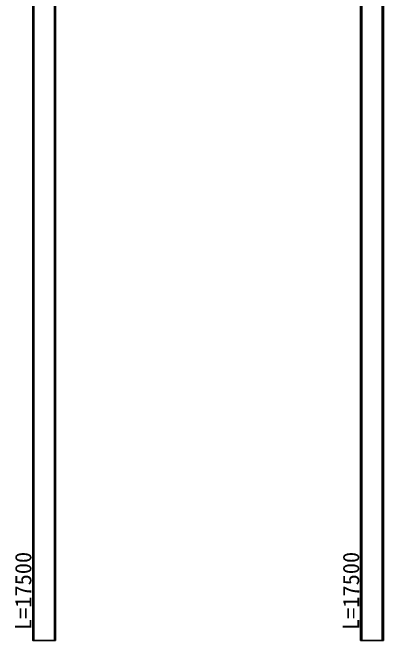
# Model space of a CAD drawing. Extents: x 146707 to 337808, y -286669 to -179901.
# Drawn here: x 173949 to 179606, y -199025 to -189463 of the extents above; entities that cross this region are included whole.
import ezdxf

# ---------------------------------------------------------------- set-up
doc = ezdxf.new("R2010")
doc.units = 0
doc.header["$PDMODE"] = 1
doc.layers.get('0').update_dxf_attribs({"linetype": 'CONTINUOUS'})
doc.layers.get('Defpoints').update_dxf_attribs({"linetype": 'CONTINUOUS', "true_color": 0x5f994c})
doc.layers.add('D-STR-DIM', color=7, linetype='CONTINUOUS', lineweight=13)
doc.layers.add('D-STR-SHIJIKUI', color=1, linetype='CONTINUOUS', lineweight=25)
doc.styles.add('ＭＳ ゴシック', font='')
doc.styles.get('ＭＳ ゴシック').set_extended_font_data('MS Gothic')
doc.dimstyles.new('C Dim-100_100_杭長', dxfattribs={"dimscale": 100, "dimtxt": 2.5, "dimasz": 2, "dimexe": 1, "dimexo": 1, "dimgap": 0, "dimtad": 3, "dimjust": 1, "dimdec": 0, "dimzin": 0, "dimdsep": 46, "dimtxsty": 'ＭＳ ゴシック', "dimblk": '矢印30', "dimcen": 0.09, "dimse1": 1, "dimse2": 1, "dimsd1": 1, "dimsd2": 1, "dimclrd": 3, "dimclre": 3, "dimadec": 0, "dimazin": 0, "dimtfac": 1, "dimtdec": 0, "dimtix": 1, "dimtmove": 2, "dimatfit": 3, "dimldrblk": '矢印30', "dimfxl": 1, "dimtolj": 1, "dimtzin": 0, "dimlwd": -1, "dimlwe": -1, "dimarcsym": 0})

# ---------------------------------------------------------------- blocks, each defined once
blk = doc.blocks.new('*D371')
at = {"layer": 'Defpoints', "color": 0, "transparency": 16777216}
for p in [(-175, 0), (-318.2, -17500), (-175, -17500)]:
    blk.add_point(p, dxfattribs=at)
at = {"layer": 'D-STR-DIM', "color": 0, "transparency": 16777216, "insert": (-318.2, -16746.1), "char_height": 250, "attachment_point": 5, "rotation": 90, "style": 'ＭＳ ゴシック'}
blk.add_mtext('\\A1;L=17500', dxfattribs=at)
blk = doc.blocks.new('矢印30')
at = {"color": 0, "linetype": 'ByBlock', "lineweight": -2}
for p, q in [((-1, 0.268), (0, 0)), ((0, 0), (-1, -0.268)), ((0, 0), (-1, 0))]:
    blk.add_line(p, q, dxfattribs=at)
blk = doc.blocks.new('*U368')
at = {"layer": 'D-STR-SHIJIKUI', "color": 1, "linetype": 'ByBlock', "lineweight": -2}
for points in [[(175, -17500), (-175, -17500), (-175, 0), (175, 0)], [(-156, 0), (156, 0), (156, -17500), (-156, -17500)]]:
    blk.add_lwpolyline(points, close=True, dxfattribs=at)
at = {"layer": 'D-STR-DIM'}
dim = blk.add_linear_dim(base=(-318.2, -17500), p1=(-175, 0), p2=(-175, -17500), angle=90, dimstyle='C Dim-100_100_杭長', override={"dimtad": 0, "dimjust": 2, "dimpost": 'L=<>'}, dxfattribs=at)
dim.commit()
dim.dimension.update_dxf_attribs({"geometry": '*D371', "text_midpoint": (-318.2, -16746.1)})

msp = doc.modelspace()

# ---------------------------------------------------------------- block references
at = {"layer": 'D-STR-SHIJIKUI', "color": 8}
for p in [(174431.4, -181524.5), (179431.4, -181524.5)]:
    msp.add_blockref('*U368', p, dxfattribs=at)

doc.saveas('drawing.dxf')
